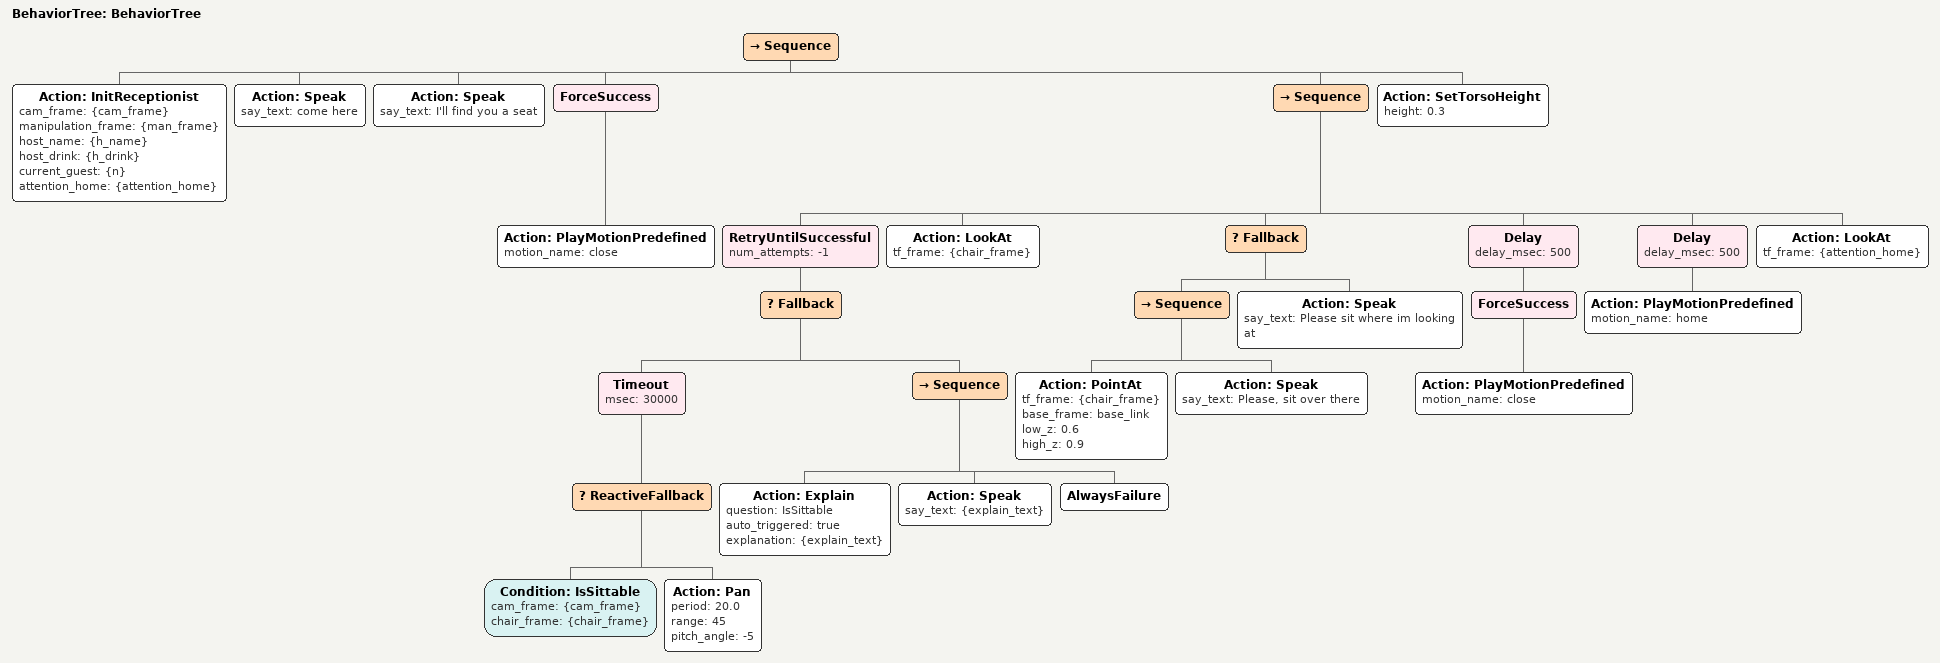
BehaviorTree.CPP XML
<root main_tree_to_execute="BehaviorTree">
    <BehaviorTree ID="BehaviorTree">
        <Sequence>

        <Action ID="InitReceptionist" cam_frame="{cam_frame}"
                                    manipulation_frame="{man_frame}"
                                    host_name="{h_name}"
                                    host_drink="{h_drink}"
                                    current_guest="{n}"
                                    attention_home="{attention_home}" />

        <Action ID="Speak" say_text="come here"/>

        <Action ID="Speak" say_text="I'll find you a seat"/>
        <ForceSuccess>
            <Action ID="PlayMotionPredefined" motion_name="close"/>
        </ForceSuccess>
         <Sequence>
                <RetryUntilSuccessful num_attempts="-1">
                    <Fallback>
                        <Timeout msec="30000">
                            <ReactiveFallback>
                                <Condition ID="IsSittable" cam_frame="{cam_frame}" chair_frame="{chair_frame}"/>
                                <Action ID="Pan" period="20.0" range="45" pitch_angle="-5"/>
                            </ReactiveFallback>
                        </Timeout>
                        <Sequence>
                            <Action ID="Explain" question="IsSittable" auto_triggered="true" explanation="{explain_text}"/>
                            <Action ID="Speak" say_text="{explain_text}"/>
                            <AlwaysFailure/>
                        </Sequence>
                    </Fallback>
                </RetryUntilSuccessful>
                <Action ID="LookAt" tf_frame="{chair_frame}"/>
                <Fallback>
                    <Sequence>
                        <Action ID="PointAt" tf_frame="{chair_frame}"
                                                base_frame="base_link"
                                                low_z="0.6"
                                                high_z="0.9"/>
                        <Action ID="Speak" say_text="Please, sit over there"/>
                    </Sequence>
                    <Action ID="Speak" say_text="Please sit where im looking at "/>
                </Fallback>
                <Delay delay_msec="500">
                    <ForceSuccess>
                        <Action ID="PlayMotionPredefined" motion_name="close"/>
                    </ForceSuccess>
                </Delay>
                <Delay delay_msec="500">
                    <Action ID="PlayMotionPredefined" motion_name="home"/>
                </Delay>
                <Action ID="LookAt" tf_frame="{attention_home}"/>
        </Sequence>

        <Action ID="SetTorsoHeight" height="0.3"/>
        </Sequence>

    </BehaviorTree>
</root>
